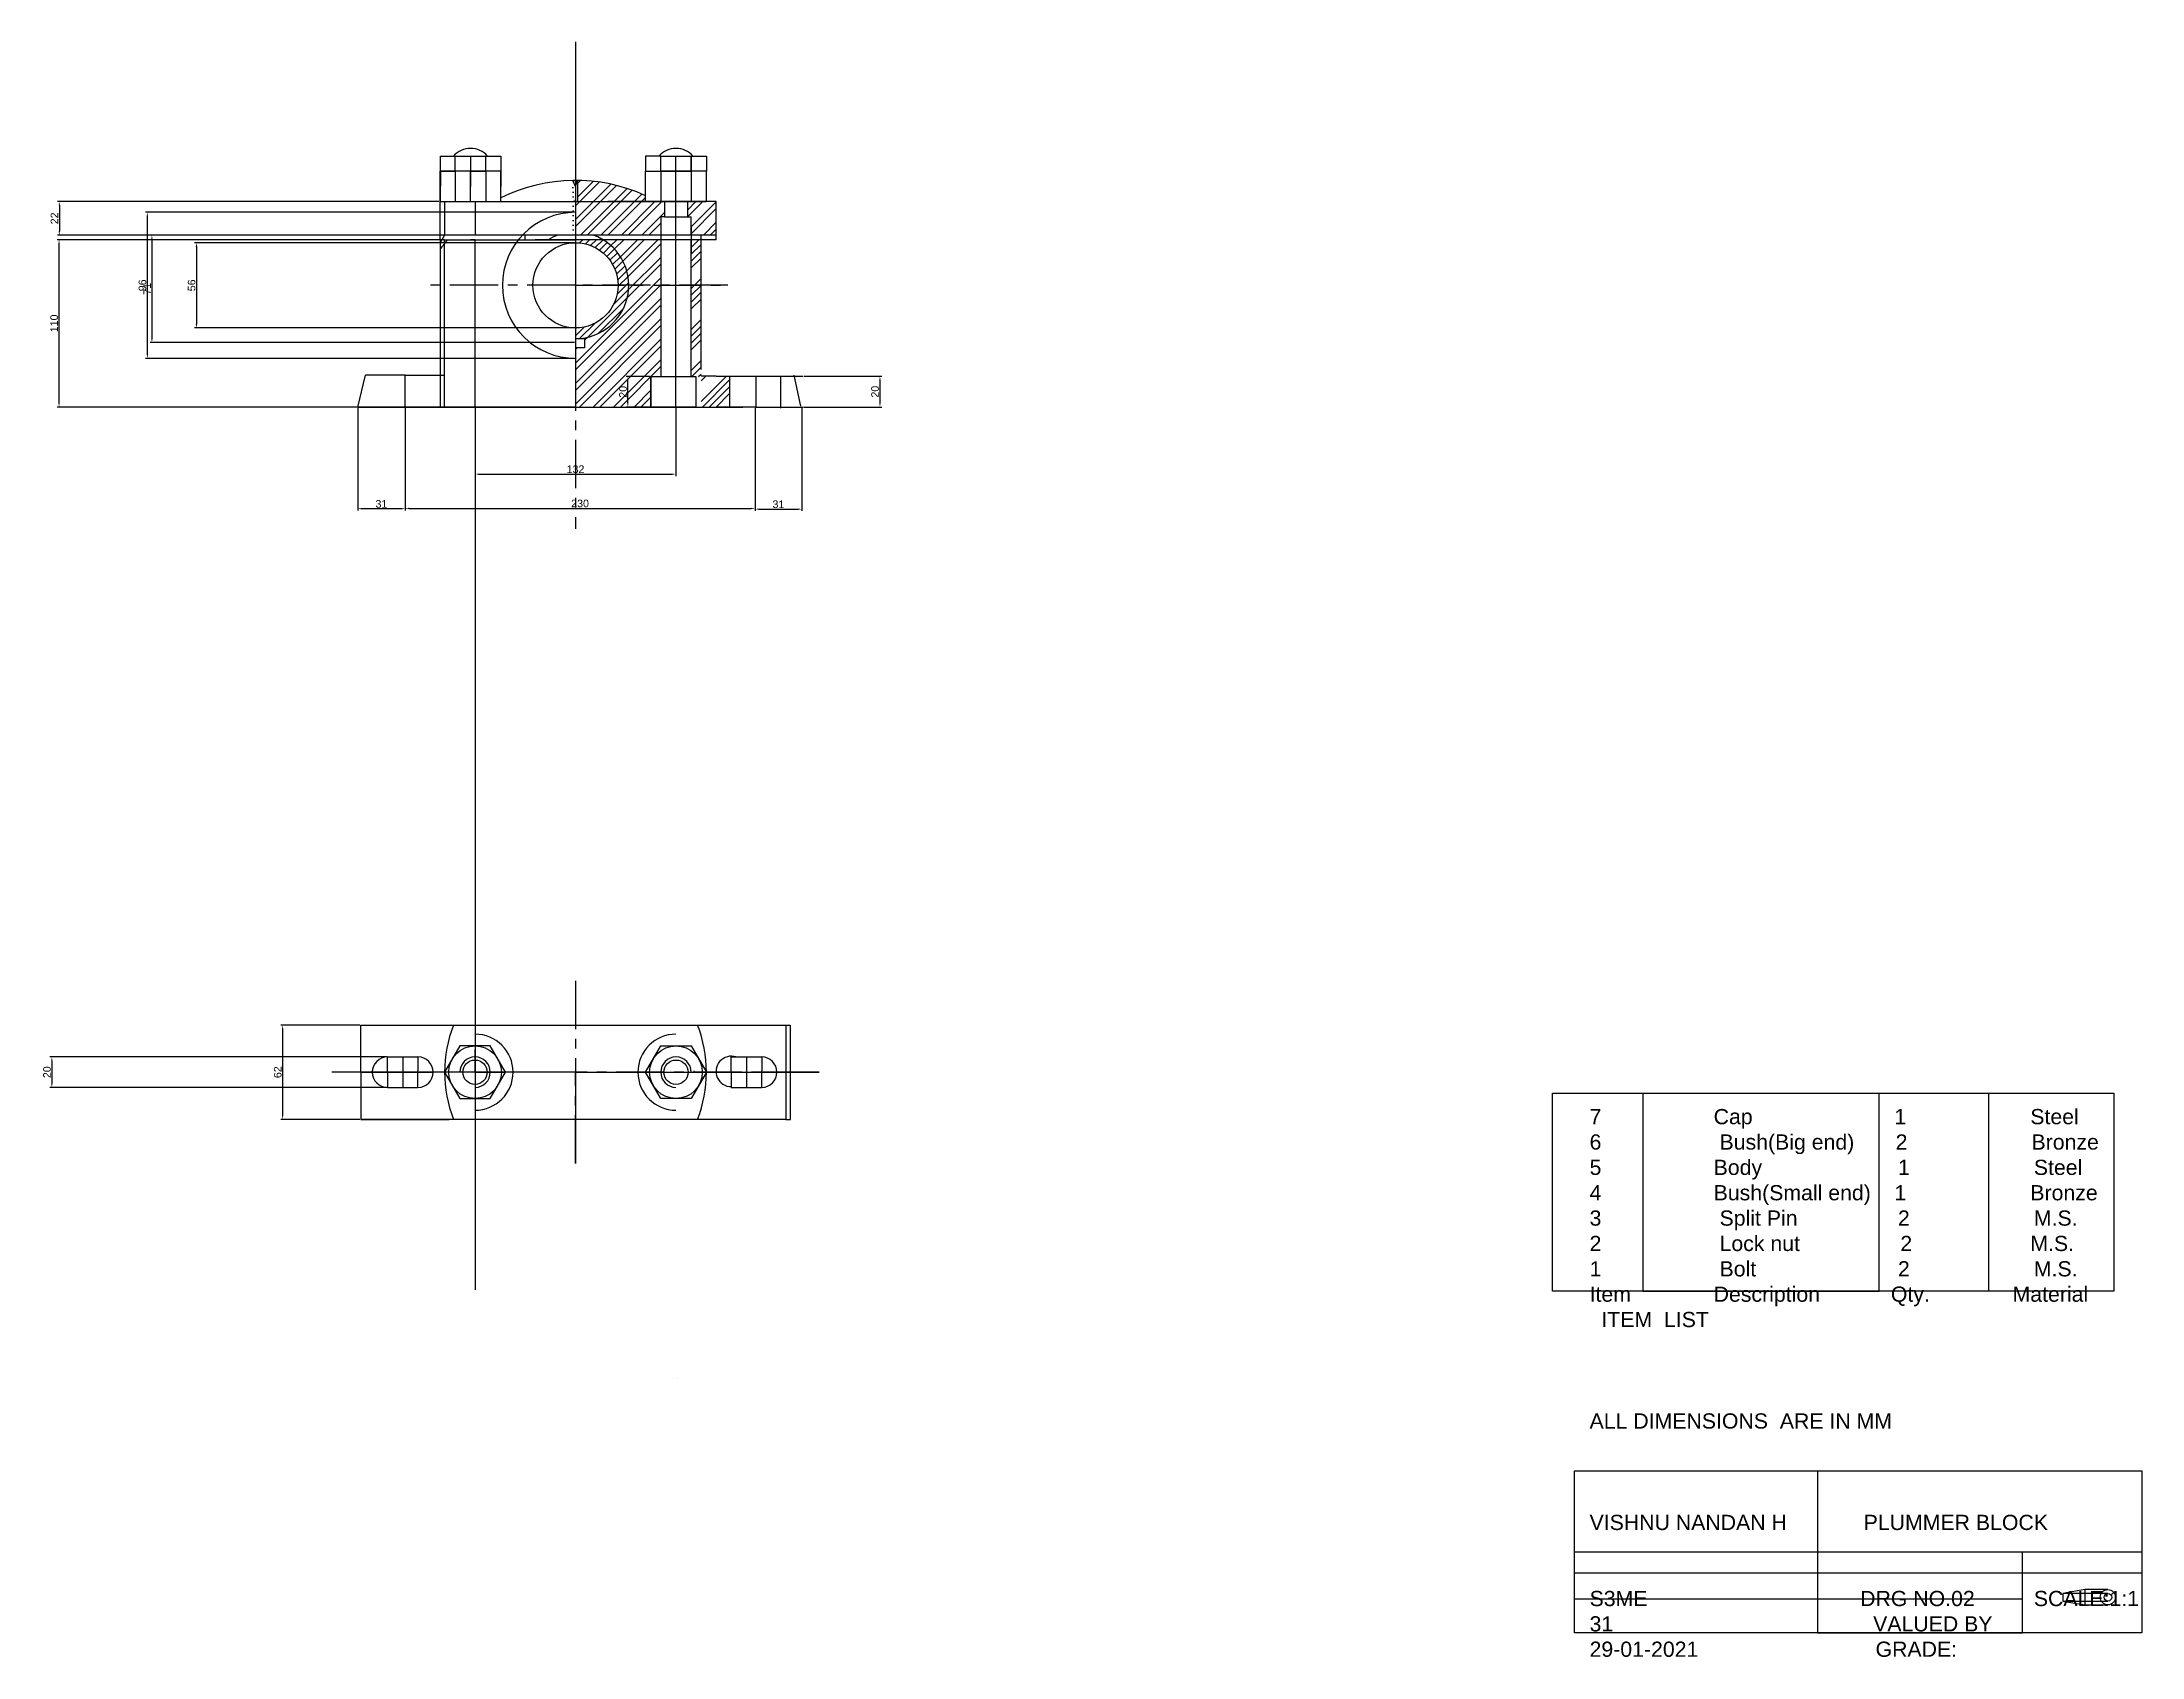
# Model space of a CAD drawing. Header units: millimetres. Extents: x 6200 to 7580, y 2279 to 3340.
import ezdxf

# ---------------------------------------------------------------- set-up
doc = ezdxf.new("R2010")
doc.units = ezdxf.units.MM
doc.linetypes.add('ACAD_ISO07W100', pattern=[3, 0, -3])
doc.linetypes.add('CENTER', pattern=[50.8, 31.75, -6.35, 6.35, -6.35])
doc.styles.get("Standard").update_dxf_attribs({"font": 'arial.ttf'})
doc.dimstyles.new('ISO-25', dxfattribs={"dimtxt": 5, "dimasz": 2.5, "dimexe": 1.25, "dimexo": 0.625, "dimtad": 1, "dimdec": 0, "dimtxsty": 'Standard', "dimcen": 2.5, "dimadec": 0, "dimazin": 0, "dimtfac": 1, "dimtdec": 0, "dimtmove": 0, "dimatfit": 3, "dimfxl": 1, "dimarcsym": 0})

# ---------------------------------------------------------------- blocks, each defined once
blk = doc.blocks.new('*D2')
at = {"color": 0, "lineweight": -2, "transparency": 16777216}
for p, q in [((6484.6, 3099.5), (6484.6, 3054.8)), ((6616.6, 3099.5), (6616.6, 3054.8)), ((6487.1, 3056.1), (6614.1, 3056.1))]:
    blk.add_line(p, q, dxfattribs=at)
at = {"color": 0, "transparency": 16777216}
for points in [[(6487.1, 3056.5), (6487.1, 3055.7), (6484.6, 3056.1)], [(6614.1, 3056.5), (6614.1, 3055.7), (6616.6, 3056.1)]]:
    blk.add_solid(points, dxfattribs=at)
at = {"layer": 'Defpoints', "color": 0, "transparency": 16777216}
for p in [(6484.6, 3100.2), (6616.6, 3100.2), (6616.6, 3056.1)]:
    blk.add_point(p, dxfattribs=at)
at = {"color": 0, "transparency": 16777216, "insert": (6550.6, 3059.3), "char_height": 5, "attachment_point": 5}
blk.add_mtext('132', dxfattribs=at)
blk = doc.blocks.new('*D4')
at = {"color": 0, "lineweight": -2, "transparency": 16777216}
for p, q in [((6438.6, 3099.5), (6438.6, 3032.3)), ((6668.6, 3099.5), (6668.6, 3032.3)), ((6441.1, 3033.6), (6666.1, 3033.6))]:
    blk.add_line(p, q, dxfattribs=at)
at = {"color": 0, "transparency": 16777216}
for points in [[(6441.1, 3034), (6441.1, 3033.2), (6438.6, 3033.6)], [(6666.1, 3034), (6666.1, 3033.2), (6668.6, 3033.6)]]:
    blk.add_solid(points, dxfattribs=at)
at = {"layer": 'Defpoints', "color": 0, "transparency": 16777216}
for p in [(6438.6, 3100.2), (6668.6, 3100.2), (6668.6, 3033.6)]:
    blk.add_point(p, dxfattribs=at)
at = {"color": 0, "transparency": 16777216, "insert": (6553.6, 3036.8), "char_height": 5, "attachment_point": 5}
blk.add_mtext('230', dxfattribs=at)
blk = doc.blocks.new('*D6')
at = {"color": 0, "lineweight": -2, "transparency": 16777216}
for p, q in [((6700.9, 3120.5), (6751.9, 3120.5)), ((6750.6, 3118), (6750.6, 3102.7)), ((6700.9, 3100.2), (6751.9, 3100.2))]:
    blk.add_line(p, q, dxfattribs=at)
at = {"color": 0, "transparency": 16777216}
for points in [[(6750.2, 3118), (6751, 3118), (6750.6, 3120.5)], [(6750.2, 3102.7), (6751, 3102.7), (6750.6, 3100.2)]]:
    blk.add_solid(points, dxfattribs=at)
at = {"layer": 'Defpoints', "color": 0, "transparency": 16777216}
for p in [(6700.2, 3120.5), (6700.3, 3100.2), (6750.6, 3100.2)]:
    blk.add_point(p, dxfattribs=at)
at = {"color": 0, "transparency": 16777216, "insert": (6747.4, 3110.3), "char_height": 5, "attachment_point": 5, "rotation": 90}
blk.add_mtext('20', dxfattribs=at)
blk = doc.blocks.new('*D8')
at = {"color": 0, "lineweight": -2, "transparency": 16777216}
for p, q in [((6549.9, 3228.2), (6268.1, 3228.2)), ((6269.3, 3225.7), (6269.3, 3134.7)), ((6549.9, 3132.2), (6268.1, 3132.2))]:
    blk.add_line(p, q, dxfattribs=at)
at = {"color": 0, "transparency": 16777216}
for points in [[(6268.9, 3225.7), (6269.7, 3225.7), (6269.3, 3228.2)], [(6268.9, 3134.7), (6269.7, 3134.7), (6269.3, 3132.2)]]:
    blk.add_solid(points, dxfattribs=at)
at = {"layer": 'Defpoints', "color": 0, "transparency": 16777216}
for p in [(6550.6, 3228.2), (6269.3, 3132.2), (6550.6, 3132.2)]:
    blk.add_point(p, dxfattribs=at)
at = {"color": 0, "transparency": 16777216, "insert": (6266.1, 3180.2), "char_height": 5, "attachment_point": 5, "rotation": 90}
blk.add_mtext('96', dxfattribs=at)
blk = doc.blocks.new('*D9')
at = {"color": 0, "lineweight": -2, "transparency": 16777216}
for p, q in [((6549.9, 3213.2), (6271.1, 3213.2)), ((6272.3, 3210.7), (6272.3, 3145.1)), ((6549.9, 3142.6), (6271.1, 3142.6))]:
    blk.add_line(p, q, dxfattribs=at)
at = {"color": 0, "transparency": 16777216}
for points in [[(6271.9, 3210.7), (6272.7, 3210.7), (6272.3, 3213.2)], [(6271.9, 3145.1), (6272.7, 3145.1), (6272.3, 3142.6)]]:
    blk.add_solid(points, dxfattribs=at)
at = {"layer": 'Defpoints', "color": 0, "transparency": 16777216}
for p in [(6550.6, 3213.2), (6272.3, 3142.6), (6550.6, 3142.6)]:
    blk.add_point(p, dxfattribs=at)
at = {"color": 0, "transparency": 16777216, "insert": (6269.2, 3177.9), "char_height": 5, "attachment_point": 5, "rotation": 90}
blk.add_mtext('71', dxfattribs=at)
blk = doc.blocks.new('*D10')
at = {"color": 0, "lineweight": -2, "transparency": 16777216}
for p, q in [((6549.9, 3208.2), (6300.3, 3208.2)), ((6301.6, 3205.7), (6301.6, 3154.7)), ((6549.9, 3152.2), (6300.3, 3152.2))]:
    blk.add_line(p, q, dxfattribs=at)
at = {"color": 0, "transparency": 16777216}
for points in [[(6301.1, 3205.7), (6302, 3205.7), (6301.6, 3208.2)], [(6301.1, 3154.7), (6302, 3154.7), (6301.6, 3152.2)]]:
    blk.add_solid(points, dxfattribs=at)
at = {"layer": 'Defpoints', "color": 0, "transparency": 16777216}
for p in [(6550.6, 3208.2), (6301.6, 3152.2), (6550.6, 3152.2)]:
    blk.add_point(p, dxfattribs=at)
at = {"color": 0, "transparency": 16777216, "insert": (6298.4, 3180.2), "char_height": 5, "attachment_point": 5, "rotation": 90}
blk.add_mtext('56', dxfattribs=at)
blk = doc.blocks.new('*D12')
at = {"color": 0, "lineweight": -2, "transparency": 16777216}
for p, q in [((6668.6, 3099.5), (6668.6, 3031.9)), ((6699.3, 3099.5), (6699.3, 3031.9)), ((6671.1, 3033.1), (6696.8, 3033.1))]:
    blk.add_line(p, q, dxfattribs=at)
at = {"color": 0, "transparency": 16777216}
for points in [[(6671.1, 3033.5), (6671.1, 3032.7), (6668.6, 3033.1)], [(6696.8, 3033.5), (6696.8, 3032.7), (6699.3, 3033.1)]]:
    blk.add_solid(points, dxfattribs=at)
at = {"layer": 'Defpoints', "color": 0, "transparency": 16777216}
for p in [(6668.6, 3100.2), (6699.3, 3100.2), (6699.3, 3033.1)]:
    blk.add_point(p, dxfattribs=at)
at = {"color": 0, "transparency": 16777216, "insert": (6683.9, 3036.3), "char_height": 5, "attachment_point": 5}
blk.add_mtext('31', dxfattribs=at)
blk = doc.blocks.new('*D13')
at = {"color": 0, "lineweight": -2, "transparency": 16777216}
for p, q in [((6460.9, 3235.2), (6210.2, 3235.2)), ((6211.5, 3232.7), (6211.5, 3215.7)), ((6460.9, 3213.2), (6210.2, 3213.2))]:
    blk.add_line(p, q, dxfattribs=at)
at = {"color": 0, "transparency": 16777216}
for points in [[(6211, 3232.7), (6211.9, 3232.7), (6211.5, 3235.2)], [(6211, 3215.7), (6211.9, 3215.7), (6211.5, 3213.2)]]:
    blk.add_solid(points, dxfattribs=at)
at = {"layer": 'Defpoints', "color": 0, "transparency": 16777216}
for p in [(6461.6, 3235.2), (6211.5, 3213.2), (6461.6, 3213.2)]:
    blk.add_point(p, dxfattribs=at)
at = {"color": 0, "transparency": 16777216, "insert": (6208.3, 3224.2), "char_height": 5, "attachment_point": 5, "rotation": 90}
blk.add_mtext('22', dxfattribs=at)
blk = doc.blocks.new('*D15')
at = {"color": 0, "lineweight": -2, "transparency": 16777216}
for p, q in [((6463.9, 3210.2), (6210.1, 3210.2)), ((6211.3, 3102.7), (6211.3, 3207.7)), ((6463.9, 3100.2), (6210.1, 3100.2))]:
    blk.add_line(p, q, dxfattribs=at)
at = {"color": 0, "transparency": 16777216}
for points in [[(6210.9, 3207.7), (6211.7, 3207.7), (6211.3, 3210.2)], [(6210.9, 3102.7), (6211.7, 3102.7), (6211.3, 3100.2)]]:
    blk.add_solid(points, dxfattribs=at)
at = {"layer": 'Defpoints', "color": 0, "transparency": 16777216}
for p in [(6211.3, 3210.2), (6464.6, 3210.2), (6464.6, 3100.2)]:
    blk.add_point(p, dxfattribs=at)
at = {"color": 0, "transparency": 16777216, "insert": (6208.1, 3155.2), "char_height": 5, "attachment_point": 5, "rotation": 90}
blk.add_mtext('110', dxfattribs=at)
blk = doc.blocks.new('*D16')
at = {"color": 0, "lineweight": -2, "transparency": 16777216}
for p, q in [((6599.4, 3120.2), (6583.8, 3120.2)), ((6585, 3102.7), (6585, 3117.7)), ((6599.4, 3100.2), (6583.8, 3100.2))]:
    blk.add_line(p, q, dxfattribs=at)
at = {"color": 0, "transparency": 16777216}
for points in [[(6584.6, 3117.7), (6585.4, 3117.7), (6585, 3120.2)], [(6584.6, 3102.7), (6585.4, 3102.7), (6585, 3100.2)]]:
    blk.add_solid(points, dxfattribs=at)
at = {"layer": 'Defpoints', "color": 0, "transparency": 16777216}
for p in [(6585, 3120.2), (6600.1, 3120.2), (6600.1, 3100.2)]:
    blk.add_point(p, dxfattribs=at)
at = {"color": 0, "transparency": 16777216, "insert": (6581.8, 3110.2), "char_height": 5, "attachment_point": 5, "rotation": 90}
blk.add_mtext('20', dxfattribs=at)
blk = doc.blocks.new('*D17')
at = {"color": 0, "lineweight": -2, "transparency": 16777216}
for p, q in [((6407.6, 3099.5), (6407.6, 3032.1)), ((6438.6, 3099.5), (6438.6, 3032.1)), ((6436.1, 3033.4), (6410.1, 3033.4))]:
    blk.add_line(p, q, dxfattribs=at)
at = {"color": 0, "transparency": 16777216}
for points in [[(6410.1, 3033.8), (6410.1, 3032.9), (6407.6, 3033.4)], [(6436.1, 3033.8), (6436.1, 3032.9), (6438.6, 3033.4)]]:
    blk.add_solid(points, dxfattribs=at)
at = {"layer": 'Defpoints', "color": 0, "transparency": 16777216}
for p in [(6407.6, 3100.2), (6438.6, 3100.2), (6407.6, 3033.4)]:
    blk.add_point(p, dxfattribs=at)
at = {"color": 0, "transparency": 16777216, "insert": (6423.1, 3036.5), "char_height": 5, "attachment_point": 5}
blk.add_mtext('31', dxfattribs=at)
blk = doc.blocks.new('*D19')
at = {"color": 0, "lineweight": -2, "transparency": 16777216}
for p, q in [((6408.9, 2694), (6356.9, 2694)), ((6358.2, 2691.5), (6358.2, 2634.5)), ((6408.9, 2632), (6356.9, 2632))]:
    blk.add_line(p, q, dxfattribs=at)
at = {"color": 0, "transparency": 16777216}
for points in [[(6357.8, 2691.5), (6358.6, 2691.5), (6358.2, 2694)], [(6357.8, 2634.5), (6358.6, 2634.5), (6358.2, 2632)]]:
    blk.add_solid(points, dxfattribs=at)
at = {"layer": 'Defpoints', "color": 0, "transparency": 16777216}
for p in [(6409.6, 2694), (6358.2, 2632), (6409.6, 2632)]:
    blk.add_point(p, dxfattribs=at)
at = {"color": 0, "transparency": 16777216, "insert": (6355, 2663), "char_height": 5, "attachment_point": 5, "rotation": 90}
blk.add_mtext('62', dxfattribs=at)
blk = doc.blocks.new('*D20')
at = {"color": 0, "lineweight": -2, "transparency": 16777216}
for p, q in [((6426.4, 2673), (6205.3, 2673)), ((6206.6, 2670.5), (6206.6, 2655.5)), ((6426.4, 2653), (6205.3, 2653))]:
    blk.add_line(p, q, dxfattribs=at)
at = {"color": 0, "transparency": 16777216}
for points in [[(6206.1, 2670.5), (6207, 2670.5), (6206.6, 2673)], [(6206.1, 2655.5), (6207, 2655.5), (6206.6, 2653)]]:
    blk.add_solid(points, dxfattribs=at)
at = {"layer": 'Defpoints', "color": 0, "transparency": 16777216}
for p in [(6427.1, 2673), (6206.6, 2653), (6427.1, 2653)]:
    blk.add_point(p, dxfattribs=at)
at = {"color": 0, "transparency": 16777216, "insert": (6203.4, 2663), "char_height": 5, "attachment_point": 5, "rotation": 90}
blk.add_mtext('20', dxfattribs=at)

msp = doc.modelspace()

# ---------------------------------------------------------------- hatches: boundary and pattern name
h = msp.add_hatch()
h.set_pattern_fill('ANSI32', color=256)
h.paths.add_polyline_path([(6606.6, 3210.2), (6568.6, 3210.2, -0.263265), (6585.6, 3180.2), (6606.6, 3180.2)])
h.paths.add_polyline_path([(6609.1, 3230.2), (6609.1, 3235.2), (6571.8, 3235.2), (6550.6, 3235.2), (6550.6, 3213.2), (6606.6, 3213.2), (6606.6, 3225.2), (6609.1, 3225.2)])
h.paths.add_polyline_path([(6606.6, 3180.2), (6585.6, 3180.2, -0.414214), (6550.6, 3145.2), (6556.6, 3145.2), (6556.6, 3139.2), (6550.6, 3139.2), (6550.6, 3100.2), (6600.1, 3100.2), (6600.1, 3120.2), (6606.6, 3120.2)])
h.paths.add_polyline_path([(6551.9, 3249.1), (6551.8, 3249), (6551.8, 3235.2), (6571.8, 3235.2), (6596.6, 3235.2), (6596.6, 3239.1, 0.105207)])
h.paths.add_polyline_path([(6643.1, 3235.2), (6624.1, 3235.2), (6624.1, 3225.2), (6625.3, 3225.2), (6626.6, 3225.2), (6626.6, 3213.2), (6643.1, 3213.2)])
h = msp.add_hatch()
h.set_pattern_fill('ANSI31', color=256)
h.paths.add_polyline_path([(6585.6, 3180.2), (6578.6, 3180.2, -0.414214), (6550.6, 3152.2), (6550.6, 3145.2, 0.414214)])
h.paths.add_polyline_path([(6568.6, 3210.2), (6550.6, 3210.2), (6550.6, 3208.2, -0.414214), (6578.6, 3180.2), (6585.6, 3180.2, 0.263265)])
h = msp.add_hatch()
h.set_pattern_fill('ANSI34', color=256)
h.paths.add_polyline_path([(6626.6, 3120.2), (6633.1, 3120.2), (6633.1, 3180.2), (6626.6, 3180.2)])
h.paths.add_polyline_path([(6626.6, 3180.2), (6633.1, 3180.2), (6633.1, 3210.2), (6626.6, 3210.2)])
h = msp.add_hatch()
h.set_pattern_fill('ANSI34', color=256)
h.paths.add_polyline_path([(6651.8, 3120.5), (6643.1, 3120.5), (6633.1, 3120.5), (6633.1, 3120.2), (6633.1, 3100.2), (6651.8, 3100.2)])

# ---------------------------------------------------------------- linework, layer by layer
for p, q in [((6550.6, 3340.2), (6550.6, 3180.2)), ((6461.8, 3255.2), (6461.8, 3265.2)), ((6461.8, 3265.2), (6501.6, 3265.2)), ((6471.6, 3255.2), (6471.6, 3265.2)), ((6471.6, 3265.2), (6481.7, 3265.2)), ((6481.7, 3265.2), (6481.6, 3245.2)), ((6491.6, 3255.2), (6491.6, 3265.2)), ((6501.6, 3265.2), (6501.6, 3245.2)), ((6606.6, 3265.2), (6596.6, 3265.2)), ((6596.6, 3265.2), (6596.6, 3255.2)), ((6606.6, 3255.2), (6606.6, 3265.2)), ((6606.6, 3255.2), (6606.6, 3265.2)), ((6606.6, 3265.2), (6616.6, 3265.2)), ((6616.6, 3255.2), (6616.6, 3265.2)), ((6616.6, 3265.2), (6626.6, 3265.2)), ((6626.6, 3255.2), (6626.6, 3265.2)), ((6626.6, 3265.2), (6636.6, 3265.2)), ((6626.6, 3265.2), (6626.6, 3255.2)), ((6636.6, 3265.2), (6636.6, 3255.2)), ((6461.6, 3235.2), (6461.6, 3255.2)), ((6461.6, 3255.2), (6471.6, 3255.2)), ((6461.8, 3255.2), (6461.6, 3235.2)), ((6501.6, 3255.2), (6461.8, 3255.2)), ((6471.6, 3255.2), (6471.6, 3235.2)), ((6481.6, 3235.2), (6481.6, 3255.2)), ((6481.6, 3255.2), (6491.6, 3255.2)), ((6491.6, 3255.2), (6491.6, 3235.2)), ((6501.6, 3235.2), (6501.6, 3255.2)), ((6548.8, 3249.1), (6551.8, 3249)), ((6550.6, 3245.1), (6548.8, 3249.1)), ((6550.6, 3245.1), (6551.8, 3249)), ((6551.8, 3249), (6551.8, 3235.2)), ((6596.6, 3235.2), (6596.6, 3255.2)), ((6596.6, 3255.2), (6606.6, 3255.2)), ((6596.6, 3255.2), (6626.6, 3255.2)), ((6636.6, 3255.2), (6606.6, 3255.2)), ((6606.6, 3255.2), (6606.6, 3235.2)), ((6626.6, 3255.2), (6606.6, 3255.2)), ((6616.6, 3235.2), (6616.6, 3255.2)), ((6616.6, 3255.2), (6626.6, 3255.2)), ((6636.6, 3255.2), (6616.6, 3255.2)), ((6626.6, 3255.2), (6626.6, 3235.2)), ((6636.6, 3235.2), (6636.6, 3255.2)), ((6461.6, 3213.2), (6461.6, 3235.2)), ((6461.6, 3235.2), (6464.6, 3235.2)), ((6461.6, 3235.2), (6501.6, 3235.2)), ((6464.6, 3235.2), (6464.6, 3213.2)), ((6464.6, 3235.2), (6484.6, 3235.2)), ((6471.6, 3235.2), (6481.6, 3235.2)), ((6484.6, 3235.2), (6484.6, 3213.2)), ((6491.6, 3235.2), (6501.6, 3235.2)), ((6501.6, 3235.2), (6626.7, 3235.2)), ((6550.6, 3235.2), (6549.1, 3235.3)), ((6550.6, 3235.2), (6550.7, 3238.2)), ((6643.1, 3235.2), (6571.8, 3235.2)), ((6606.6, 3235.2), (6596.6, 3235.2)), ((6616.6, 3235.2), (6609.1, 3235.2)), ((6609.1, 3235.2), (6609.1, 3230.2)), ((6609.1, 3230.2), (6609.1, 3225.2)), ((6616.6, 3235.2), (6624.1, 3235.2)), ((6616.6, 3225.2), (6616.6, 3235.2)), ((6624.1, 3235.2), (6624.1, 3225.2)), ((6626.6, 3235.2), (6636.6, 3235.2)), ((6643.1, 3213.2), (6643.1, 3235.2)), ((6609.1, 3225.2), (6606.6, 3225.2)), ((6606.6, 3225.2), (6606.6, 3180.2)), ((6609.1, 3225.2), (6625.3, 3225.2)), ((6616.6, 3210.2), (6616.6, 3227.2)), ((6624.1, 3225.2), (6626.6, 3225.2)), ((6626.6, 3213.2), (6626.6, 3225.2)), ((6626.6, 3218.7), (6626.6, 3201.3)), ((6517.6, 3213.2), (6460.7, 3213.2)), ((6461.6, 3210.2), (6461.6, 3213.2)), ((6464.6, 3213.2), (6461.6, 3208.2)), ((6464.6, 3210.2), (6461.6, 3210.2)), ((6461.6, 3210.2), (6461.6, 3100.2)), ((6464.6, 3100.2), (6464.6, 3210.2)), ((6464.6, 3210.2), (6484.6, 3210.2)), ((6471.6, 3210.2), (6481.6, 3210.2)), ((6484.6, 3210.2), (6481.6, 3210.2)), ((6484.6, 3100.2), (6484.6, 3210.2)), ((6484.6, 3210.2), (6550.6, 3210.2)), ((6643.1, 3213.2), (6495.8, 3213.2)), ((6517.6, 3210.2), (6517.6, 3213.2)), ((6643.1, 3210.2), (6524.2, 3210.2)), ((6626.6, 3210.2), (6606.6, 3210.2)), ((6606.6, 3210.2), (6606.6, 3120.2)), ((6616.6, 3100.2), (6616.6, 3210.2)), ((6626.6, 3120.2), (6626.6, 3210.2)), ((6633.1, 3124.9), (6633.1, 3213.2)), ((6643.1, 3210.2), (6643.1, 3213.2)), ((6550.6, 3180.2), (6550.6, 3100.2)), ((6550.6, 3180.2), (6550.6, 3100.2)), ((6550.6, 3145.2), (6553.6, 3145.2)), ((6550.6, 3145.2), (6556.6, 3145.2)), ((6556.6, 3139.2), (6550.6, 3139.2)), ((6556.6, 3145.2), (6556.6, 3139.2)), ((6407.6, 3100.2), (6412.7, 3121.2)), ((6438.6, 3121.2), (6412.7, 3121.2)), ((6438.6, 3100.2), (6438.6, 3121.2)), ((6438.6, 3121.2), (6464.6, 3121.2)), ((6600.1, 3120.2), (6600.1, 3100.2)), ((6600.1, 3100.2), (6600.1, 3120.2)), ((6600.1, 3120.2), (6606.6, 3120.2)), ((6606.6, 3120.2), (6626.6, 3120.2)), ((6626.6, 3120.2), (6629.6, 3120.2)), ((6629.6, 3120.2), (6629.6, 3100.2)), ((6643.1, 3120.5), (6633.1, 3120.5)), ((6643.1, 3120.5), (6660.6, 3120.5)), ((6643.1, 3120.5), (6669.3, 3120.5)), ((6651.8, 3120.5), (6651.8, 3100.2)), ((6669.3, 3120.5), (6695.3, 3120.5)), ((6669.3, 3100.2), (6669.3, 3120.5)), ((6685.2, 3120.5), (6685.2, 3099.5)), ((6687.1, 3120.5), (6700.2, 3120.5)), ((6694.1, 3121.1), (6698.5, 3100.8)), ((6407.6, 3100.2), (6438.6, 3100.2)), ((6464.6, 3100.2), (6438.6, 3100.2)), ((6438.6, 3100.2), (6660.6, 3100.2)), ((6461.6, 3100.2), (6464.6, 3100.2)), ((6484.6, 3100.2), (6464.6, 3100.2)), ((6550.6, 3100.2), (6484.6, 3100.2)), ((6484.6, 3100.2), (6484.6, 2520)), ((6550.6, 3100.2), (6616.6, 3100.2)), ((6629.6, 3100.2), (6600.1, 3100.2)), ((6616.6, 3100.2), (6633.1, 3100.2)), ((6633.1, 3100.2), (6638.1, 3100.2)), ((6633.1, 3100.2), (6643.1, 3100.2)), ((6638.1, 3100.2), (6643.1, 3100.2)), ((6669.3, 3100.2), (6643.1, 3100.2)), ((6668.6, 3100.2), (6695.3, 3100.2)), ((6668.6, 3100.2), (6700.3, 3100.2)), ((6684.4, 3100.2), (6699.3, 3100.2)), ((6695.3, 3100.2), (6700.3, 3100.2)), ((6409.6, 2663), (6409.6, 2694)), ((6409.6, 2694), (6464.6, 2694)), ((6409.6, 2694), (6467.6, 2694)), ((6467.6, 2694), (6550.6, 2694)), ((6550.6, 2694), (6691.6, 2694)), ((6630.8, 2694), (6688.8, 2694)), ((6688.8, 2694), (6688.8, 2632)), ((6691.8, 2632), (6691.8, 2694)), ((6484.6, 2663), (6484.6, 2678)), ((6550.6, 2663), (6390.6, 2663)), ((6409.6, 2663), (6409.6, 2632)), ((6409.6, 2663), (6417.1, 2663)), ((6417.1, 2663), (6417.1, 2664)), ((6417.1, 2663), (6427.1, 2663)), ((6417.1, 2663), (6427.1, 2663)), ((6417.1, 2663), (6427.1, 2663)), ((6427.1, 2663), (6427.1, 2673)), ((6427.1, 2673), (6437.1, 2673)), ((6427.1, 2673), (6437.1, 2673)), ((6427.1, 2663), (6427.1, 2664)), ((6427.1, 2663), (6457.1, 2663)), ((6427.1, 2663), (6427.1, 2653)), ((6437.1, 2673), (6447.1, 2673)), ((6437.1, 2673), (6437.1, 2653)), ((6447.1, 2673), (6447.1, 2664)), ((6447.1, 2663), (6447.1, 2664)), ((6457.1, 2663), (6447.1, 2663)), ((6447.1, 2653), (6447.1, 2663)), ((6447.1, 2663), (6457.1, 2663)), ((6457.1, 2663), (6457.1, 2664)), ((6484.6, 2663), (6504.6, 2663)), ((6484.6, 2663), (6499.6, 2663)), ((6550.6, 2663), (6550.6, 2603)), ((6550.6, 2663), (6710.6, 2663)), ((6628.6, 2663), (6628.5, 2664)), ((6636.6, 2663), (6628.6, 2663)), ((6652.9, 2663), (6652.9, 2673)), ((6652.9, 2673), (6662.9, 2673)), ((6652.9, 2673), (6662.9, 2673)), ((6652.9, 2663), (6652.9, 2664)), ((6652.9, 2663), (6682.9, 2663)), ((6652.9, 2663), (6652.9, 2653)), ((6662.9, 2673), (6672.9, 2673)), ((6662.9, 2673), (6662.9, 2653)), ((6672.9, 2673), (6672.9, 2664)), ((6672.9, 2663), (6672.9, 2664)), ((6682.9, 2663), (6672.9, 2663)), ((6672.9, 2653), (6672.9, 2663)), ((6672.9, 2663), (6682.9, 2663)), ((6682.9, 2663), (6682.9, 2664)), ((6427.1, 2653), (6447.1, 2653)), ((6652.9, 2653), (6672.9, 2653)), ((7251.8, 2649.2), (7251.8, 2519)), ((7407, 2519), (7407, 2649.2)), ((7407, 2649.2), (7478.8, 2649.2)), ((7478.8, 2649.2), (7478.8, 2519)), ((6409.6, 2632), (6467.6, 2632)), ((6630.8, 2632), (6409.6, 2632)), ((6688.8, 2632), (6630.8, 2632)), ((6688.8, 2632), (6691.8, 2632)), ((7251.8, 2519), (7407, 2519)), ((6617.5, 2461.9), (6617.5, 2461.9)), ((7366.5, 2401), (7366.5, 2294.5)), ((7206.8, 2347.8), (7579.7, 2347.8)), ((7501.2, 2294.5), (7501.2, 2347.8)), ((7206.8, 2334), (7579.7, 2334)), ((7542.2, 2322.9), (7527.8, 2320.4)), ((7557.3, 2320.4), (7527.8, 2320.4)), ((7527.8, 2320.4), (7527.8, 2315.4)), ((7557.3, 2322.9), (7542.2, 2322.9)), ((7542.2, 2322.9), (7542.2, 2312.9)), ((7206.8, 2316.8), (7501.2, 2316.8)), ((7527.8, 2315.4), (7557.3, 2315.4)), ((7527.8, 2315.4), (7542.2, 2312.9)), ((7542.2, 2312.9), (7557.3, 2312.9)), ((7366.5, 2294.5), (7501.2, 2294.5))]:
    msp.add_line(p, q)
at = {"linetype": 'CENTER'}
for p, q in [((6550.6, 3340.2), (6550.6, 3180.2)), ((6550.6, 3180.2), (6450.6, 3180.2)), ((6550.6, 3180.2), (6550.6, 3020.2)), ((6550.6, 3180.2), (6650.6, 3180.2)), ((6650.6, 3180.2), (6550.6, 3180.2)), ((6550.6, 2723), (6550.6, 2663)), ((6464.6, 2663), (6409.6, 2663)), ((6550.6, 2603), (6550.6, 2663)), ((6710.6, 2663), (6550.6, 2663))]:
    msp.add_line(p, q, dxfattribs=at)
at = {"linetype": 'ACAD_ISO07W100'}
for q in [(6548.8, 3249.1), (6549.1, 3213.2)]:
    msp.add_line((6549.1, 3235.3), q, dxfattribs=at)
for points in [[(6474.6, 2680.3), (6464.6, 2663), (6474.6, 2645.7), (6494.6, 2645.7), (6504.6, 2663), (6494.6, 2680.3)], [(6626.6, 2680.3), (6636.6, 2663), (6626.6, 2645.7), (6606.6, 2645.7), (6596.6, 2663), (6606.6, 2680.3)], [(7192.4, 2649.2), (7561.3, 2649.2), (7561.3, 2519), (7192.4, 2519)], [(7206.8, 2401), (7579.7, 2401), (7579.7, 2294.5), (7206.8, 2294.5)]]:
    msp.add_lwpolyline(points, close=True)
for centre, radius in [((6550.6, 3180.2), 28), ((6484.6, 2663), 17.3), ((6616.6, 2663), 17.3), ((6484.6, 2663), 8), ((6616.6, 2663), 8), ((7557.3, 2317.9), 5), ((7557.3, 2317.9), 2.5)]:
    msp.add_circle(centre, radius)
for centre, radius, start, end in [((6481.7, 3255.2), 15, 41.8103, 138.1897), ((6616.6, 3255.2), 15, 41.8103, 138.1897), ((6550.6, 3139.2), 110, 65.2801, 116.4524), ((6550.6, 3180.2), 48, 90, 270), ((6550.6, 3139.2), 110, 139.8002, 144.0072), ((6550.6, 3180.2), 35, 109.463, 121.0027), ((6550.6, 3180.2), 35, 270, 70.537), ((6550.6, 2663), 86, 158.8712, 201.1288), ((6550.6, 2663), 86, 338.8712, 21.1288), ((6484.6, 2663), 25, 270, 90), ((6616.6, 2663), 25, 90, 270), ((6427.1, 2663), 10, 90, 270), ((6447.1, 2663), 10, 270, 90), ((6484.6, 2663), 10, 270, 180), ((6616.6, 2663), 10, 360, 270), ((6652.9, 2663.5), 10, 71.8051, 270), ((6652.9, 2663.5), 10, 357.134, 0), ((6672.9, 2663), 10, 270, 90)]:
    msp.add_arc(centre, radius, start, end)

# ---------------------------------------------------------------- texts
at = {"insert": (7216.8, 2638.8), "char_height": 6, "attachment_point": 1}
msp.add_mtext_dynamic_manual_height_columns('{\\H1.66667x;7                   Cap                        1                     Steel\\P6                    Bush(Big end)       2                     Bronze\\P5                   Body                       1                     Steel\\P4                   Bush(Small end)    1                     Bronze\\P3                    Split Pin                 2                     M.S.\\P2                    Lock nut                 2                    M.S.\\P1                    Bolt                        2                     M.S.\\PItem              Description            Qty.              Material\\P  ITEM  LIST\\P\\P\\P\\PALL DIMENSIONS  ARE IN MM\\P\\P\\P\\PVISHNU NANDAN H             PLUMMER BLOCK\\P\\P\\PS3ME                                    DRG NO.02          SCALE:1:1\\P31                                            VALUED BY         \\P29-01-2021                              GRADE:    }     ', width=1125.196, gutter_width=12.5, heights=[0], dxfattribs=at)

# ---------------------------------------------------------------- dimensions: what is measured, and where the dimension line sits
for base, p1, p2, picture, middle in [((6211.5, 3213.2), (6461.6, 3235.2), (6461.6, 3213.2), '*D13', (6208.3, 3224.2)), ((6269.3, 3132.2), (6550.6, 3228.2), (6550.6, 3132.2), '*D8', (6266.1, 3180.2)), ((6211.3, 3210.2), (6464.6, 3100.2), (6464.6, 3210.2), '*D15', (6208.1, 3155.2)), ((6272.3, 3142.6), (6550.6, 3213.2), (6550.6, 3142.6), '*D9', (6269.2, 3177.9)), ((6301.6, 3152.2), (6550.6, 3208.2), (6550.6, 3152.2), '*D10', (6298.4, 3180.2)), ((6585, 3120.2), (6600.1, 3100.2), (6600.1, 3120.2), '*D16', (6581.8, 3110.2)), ((6750.6, 3100.2), (6700.2, 3120.5), (6700.3, 3100.2), '*D6', (6747.4, 3110.3)), ((6358.2, 2632), (6409.6, 2694), (6409.6, 2632), '*D19', (6355, 2663)), ((6206.6, 2653), (6427.1, 2673), (6427.1, 2653), '*D20', (6203.4, 2663))]:
    dim = msp.add_linear_dim(base=base, p1=p1, p2=p2, angle=90, dimstyle='ISO-25')
    dim.commit()
    dim.dimension.update_dxf_attribs({"geometry": picture, "text_midpoint": middle})
for base, p1, p2, picture, middle in [((6407.6, 3033.4), (6438.6, 3100.2), (6407.6, 3100.2), '*D17', (6423.1, 3036.5)), ((6668.6, 3033.6), (6438.6, 3100.2), (6668.6, 3100.2), '*D4', (6553.6, 3036.8)), ((6616.6, 3056.1), (6484.6, 3100.2), (6616.6, 3100.2), '*D2', (6550.6, 3059.3)), ((6699.3, 3033.1), (6668.6, 3100.2), (6699.3, 3100.2), '*D12', (6683.9, 3036.3))]:
    dim = msp.add_linear_dim(base=base, p1=p1, p2=p2, dimstyle='ISO-25')
    dim.commit()
    dim.dimension.update_dxf_attribs({"geometry": picture, "text_midpoint": middle})

doc.saveas('drawing.dxf')
